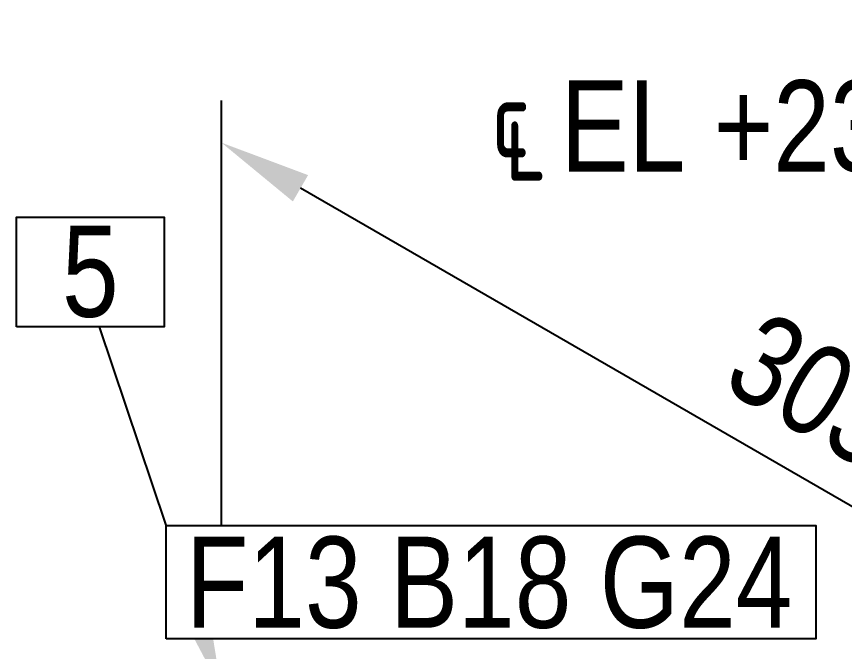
# Model space of a CAD drawing. Header units: millimetres. Extents: x 0 to 594, y 0 to 420.
# Drawn here: x 213 to 235.68, y 202.1 to 219.5 of the extents above; entities that cross this region are included whole.
import ezdxf
from ezdxf import colors
from ezdxf.entities.mleader import LeaderData, LeaderLine
from ezdxf.enums import TextEntityAlignment as Align
from ezdxf.math import Vec2, Vec3

# ---------------------------------------------------------------- set-up
doc = ezdxf.new("R2010")
doc.units = ezdxf.units.MM
doc.header["$LTSCALE"] = 0.25
doc.layers.add('주석', color=7, linetype='Continuous')
doc.layers.add('치수', color=1, linetype='Continuous')
doc.styles.add('AdskIsoAnnotation', font='arial.ttf', dxfattribs={"width": 0.8, "height": 1})
doc.styles.add('AdskIsoMetric', font='arial.ttf', dxfattribs={"width": 0.8, "height": 2.5})
doc.styles.add('AdskIsoMetric-30', font='arial.ttf', dxfattribs={"width": 0.8, "height": 2.5})
doc.styles.get("Standard").update_dxf_attribs({"font": 'arial.ttf'})
doc.dimstyles.new('AdskIsoMetric', dxfattribs={"dimtxt": 2.5, "dimasz": 2.5, "dimexe": 1, "dimexo": 2, "dimgap": 0.8, "dimtad": 1, "dimdec": 0, "dimrnd": 1, "dimzin": 0, "dimdsep": 46, "dimtxsty": 'AdskIsoMetric', "dimcen": 0, "dimclrt": 7, "dimadec": 0, "dimazin": 0, "dimtfac": 1, "dimtdec": 0, "dimtmove": 1, "dimatfit": 3, "dimfxl": 0, "dimfrac": 2, "dimtolj": 1, "dimtzin": 0, "dimarcsym": 0})

# ---------------------------------------------------------------- blocks, each defined once
blk = doc.blocks.new('*D69')
at = {"layer": 'Defpoints', "color": 0}
for p in [(218.6147012326956, 216.0427215789307), (218.6147012327526, 201.042721578909), (251.192532311816, 182.2339020358572)]:
    blk.add_point(p, dxfattribs=at)
at = {"layer": '치수', "color": 0, "lineweight": -2}
for p, q in [((218.6147012327438, 203.3521226556707), (218.6147012326912, 217.1974221173115)), ((249.027468802296, 198.4839020358771), (220.7797647421584, 214.7927215789337))]:
    blk.add_line(p, q, dxfattribs=at)
at = {"layer": '치수', "color": 0}
for points in [[(220.9880980754913, 215.1535654971776), (220.5714314088256, 214.4318776606899), (218.6147012326956, 216.0427215789307)], [(249.2358021356289, 198.844745954121), (248.8191354689632, 198.1230581176333), (251.1925323117589, 197.2339020358801)]]:
    blk.add_solid(points, dxfattribs=at)
at = {"layer": '치수', "color": 7, "insert": (234.9036167722843, 209.2552090754937), "char_height": 2.5, "attachment_point": 5, "rotation": 330.00000000008026, "style": 'AdskIsoMetric-30'}
blk.add_mtext('\\A1;303', dxfattribs=at)
blk = doc.blocks.new('*D97')
at = {"layer": 'Defpoints', "color": 0}
for p in [(219.321097230239, 250.987332037604), (219.3210972302442, 235.9873320376063), (251.1925323117591, 232.5863504138999)]:
    blk.add_point(p, dxfattribs=at)
at = {"layer": '치수', "color": 0, "lineweight": -2}
for p, q in [((219.3210972302398, 248.6779309608472), (219.3210972302446, 234.832631499228)), ((249.0274688023011, 218.8363504138988), (221.4861607397074, 234.73733203761))]:
    blk.add_line(p, q, dxfattribs=at)
at = {"layer": '치수', "color": 0}
for points in [[(221.6944940730401, 235.0981759558539), (221.2778274063747, 234.3764881193661), (219.3210972302442, 235.9873320376063)], [(249.2358021356338, 219.1971943321427), (248.8191354689683, 218.475506495655), (251.1925323117643, 217.5863504139025)]]:
    blk.add_solid(points, dxfattribs=at)
at = {"layer": '치수', "color": 7, "insert": (235.4767852235602, 229.2767384938438), "char_height": 2.5, "attachment_point": 5, "rotation": 330.0000000000963, "style": 'AdskIsoMetric-30'}
blk.add_mtext('\\A1;1125', dxfattribs=at)
blk = doc.blocks.new('AnnoRect')
at = {"color": 0, "linetype": 'ByBlock', "lineweight": -2}
blk.add_wipeout([(-0.8095147142857141, -0.5999939999999999), (-0.8095147142857141, 0.5999939999999997), (0.8095147142857136, 0.5999939999999997), (0.8095147142857136, -0.5999939999999997)], dxfattribs=at)
blk.add_lwpolyline([(-0.8095147142857141, -0.5999939999999999), (-0.8095147142857141, 0.5999940000000001), (0.8095147142857141, 0.5999940000000004), (0.8095147142857141, -0.5999939999999997)], close=True, dxfattribs=at)
at = {"color": 0, "linetype": 'ByBlock', "lineweight": -2, "style": 'AdskIsoAnnotation', "width": 0.8}
blk.add_attdef('XX', text='', height=1, dxfattribs=at).set_placement((0, 0), align=Align.MIDDLE_CENTER)

msp = doc.modelspace()

# ---------------------------------------------------------------- texts
at = {"layer": '주석', "insert": (226.0000021230057, 214.9999993201826), "char_height": 2.5, "attachment_point": 7, "style": 'AdskIsoAnnotation'}
msp.add_mtext('{\\Q0;℄ EL +2381}', dxfattribs=at)

# ---------------------------------------------------------------- dimensions: what is measured, and where the dimension line sits
at = {"layer": '치수'}
for base, p1, p2, angle, text, override, picture, middle in [((219.3210972302442, 235.9873320376063), (251.1925323117591, 232.5863504138999), (219.321097230239, 250.987332037604), 150.0000000000963, '1125', {"dimtad": 0, "dimlfac": 30.56902134360888, "dimtxsty": 'AdskIsoMetric-30', "dimse1": 1, "dimse2": 0, "dimsd1": 0, "dimsd2": 0, "dimtmove": 1}, '*D97', (235.4767852235602, 229.2767384938438)), ((218.6147012326956, 216.0427215789307), (251.192532311816, 182.2339020358572), (218.6147012327526, 201.042721578909), 150.0000000000803, '303', {"dimtad": 0, "dimlfac": 8.043745098055917, "dimtxsty": 'AdskIsoMetric-30', "dimse1": 1, "dimse2": 0, "dimsd1": 0, "dimsd2": 0, "dimtmove": 1}, '*D69', (234.9036167722843, 209.2552090754937))]:
    dim = msp.add_linear_dim(base=base, p1=p1, p2=p2, angle=angle, text=text, dimstyle='AdskIsoMetric', override=override, dxfattribs=at)
    dim.commit()
    dim.dimension.update_dxf_attribs({"geometry": picture, "text_midpoint": middle, "dimtype": 160})

# ---------------------------------------------------------------- leaders
at = {"layer": '주석'}
ml = msp.add_multileader_mtext('Standard', dxfattribs=at)
ml.set_content('')
ml.set_leader_properties()
ml.build(insert=Vec2(0, 0))
ml.multileader.update_dxf_attribs({"dogleg_length": 0, "arrow_head_size": 2.5})
ctx = ml.context
ctx.base_point, ctx.arrow_head_size, ctx.plane_origin = Vec3(215.2727293957425, 210.9999993201798), 2.5, Vec3(2.123008698617923e-06, -6.798160612936559e-07)
notes = []
notes.append((ctx, [(0, (1, 1, 0), (215.2727293957425, 210.9999993201798), (-1, 0), 0, [(0, [(218.6147012327526, 201.042721578909)], 0, [])])]))
ctx.mtext, ml.multileader.dxf.content_type = None, 0
for ctx, leaders in notes:
    for number, flags, end, landing, length, lines in leaders:
        leader = LeaderData()
        leader.index, (leader.has_last_leader_line, leader.has_dogleg_vector, leader.attachment_direction) = number, flags
        leader.last_leader_point, leader.dogleg_vector, leader.dogleg_length = Vec3(end), Vec3(landing), length
        for number, points, colour, breaks in lines:
            line = LeaderLine()
            line.index, line.vertices, line.color, line.breaks = number, Vec3.list(points), colors.encode_raw_color(colour), breaks
            leader.lines.append(line)
        ctx.leaders.append(leader)

# ---------------------------------------------------------------- next in the draw order: block references
ref = msp.add_blockref('AnnoRect', (215.0237889087266, 212.4999843201823), dxfattribs=dict(at, xscale=2.5, yscale=2.5, zscale=2.5))
ref.add_attrib('XX_001', '5', (214.244798458522, 211.2713008276857), dxfattribs={"layer": '0', "color": 0, "linetype": 'ByBlock', "lineweight": -2, "height": 2.5, "style": 'AdskIsoAnnotation', "width": 0.8})
ref = msp.add_blockref('AnnoRect', (226.0000021230057, 203.9999993201817), dxfattribs=dict(at, xscale=10.99169741697417, yscale=2.586971350613916, zscale=2.5))
ref.add_attrib('XX_001', 'F13 B18 G24', (217.6432490534287, 202.7508519804818), dxfattribs={"layer": '0', "color": 0, "linetype": 'ByBlock', "lineweight": -2, "height": 2.5, "style": 'AdskIsoAnnotation', "width": 0.8})

doc.saveas('drawing.dxf')
